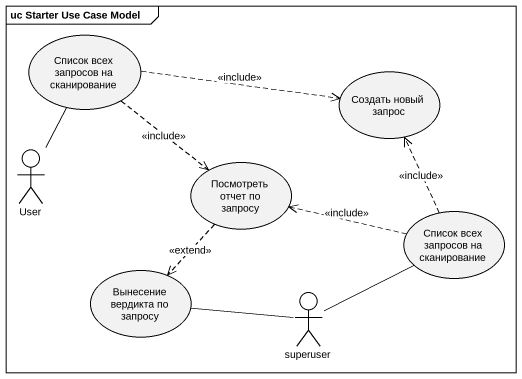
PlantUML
@startuml
mainframe uc Starter Use Case Model
usecase "Список всех запросов на сканирование" as Список_всех_запросов_на
usecase "Создать новый запрос" as Создать_новый_запрос
actor User
usecase "Посмотреть отчет по запросу" as Посмотреть_отчет_по_запросу
usecase "Список всех запросов на сканирование" as Список_всех_запросов_на_2
usecase "Вынесение вердикта по запросу" as Вынесение_вердикта_по
actor superuser
Список_всех_запросов_на .right.> Создать_новый_запрос : <<include>>
Список_всех_запросов_на ..> Посмотреть_отчет_по_запросу : <<include>>
User -up- Список_всех_запросов_на
Посмотреть_отчет_по_запросу ..> Вынесение_вердикта_по : <<extend>>
Список_всех_запросов_на_2 .up.> Создать_новый_запрос : <<include>>
Список_всех_запросов_на_2 .left.> Посмотреть_отчет_по_запросу : <<include>>
superuser -up- Список_всех_запросов_на_2
superuser -left- Вынесение_вердикта_по
@enduml
